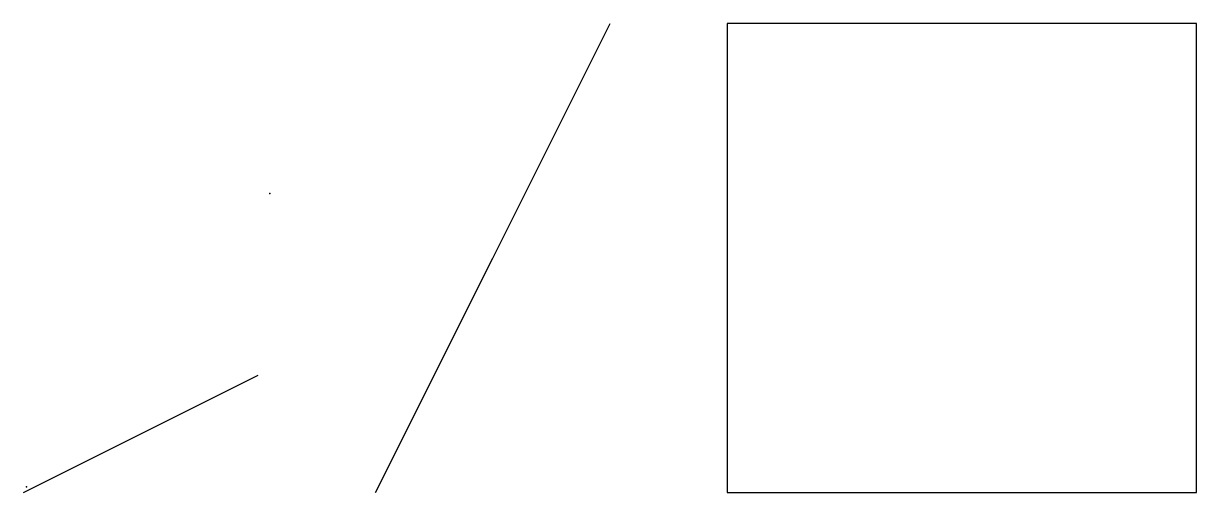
# Model space of a CAD drawing. Header units: metres. Extents: x 1755000 to 1755050, y 5923000 to 5923020.
import ezdxf

# ---------------------------------------------------------------- set-up
doc = ezdxf.new("R2010")
doc.units = ezdxf.units.M
for name, color, linetype in [('BOUNDARY', 7, 'Continuous'), ('CENTRELINE', 7, 'Continuous'), ('CONTROL', 7, 'Continuous'), ('ROAD_EDGE', 7, 'Continuous')]:
    doc.layers.add(name, color=color, linetype=linetype)

msp = doc.modelspace()

# ---------------------------------------------------------------- linework, layer by layer
at = {"layer": 'BOUNDARY', "elevation": 11.9}
msp.add_lwpolyline([(1755030, 5923000), (1755050, 5923000), (1755050, 5923020), (1755030, 5923020)], close=True, dxfattribs=at)
at = {"layer": 'CENTRELINE'}
msp.add_line((1755000, 5923000, 12.1), (1755010, 5923005, 12.2), dxfattribs=at)
at = {"layer": 'CONTROL'}
for p in [(1755010.5, 5923012.75, 12.568), (1755000.125, 5923000.25, 12.346)]:
    msp.add_point(p, dxfattribs=at)
at = {"layer": 'ROAD_EDGE'}
msp.add_polyline3d([(1755015, 5923000, 12.15), (1755020, 5923010, 12.3), (1755025, 5923020, 12.45)], dxfattribs=at)

doc.saveas('drawing.dxf')
